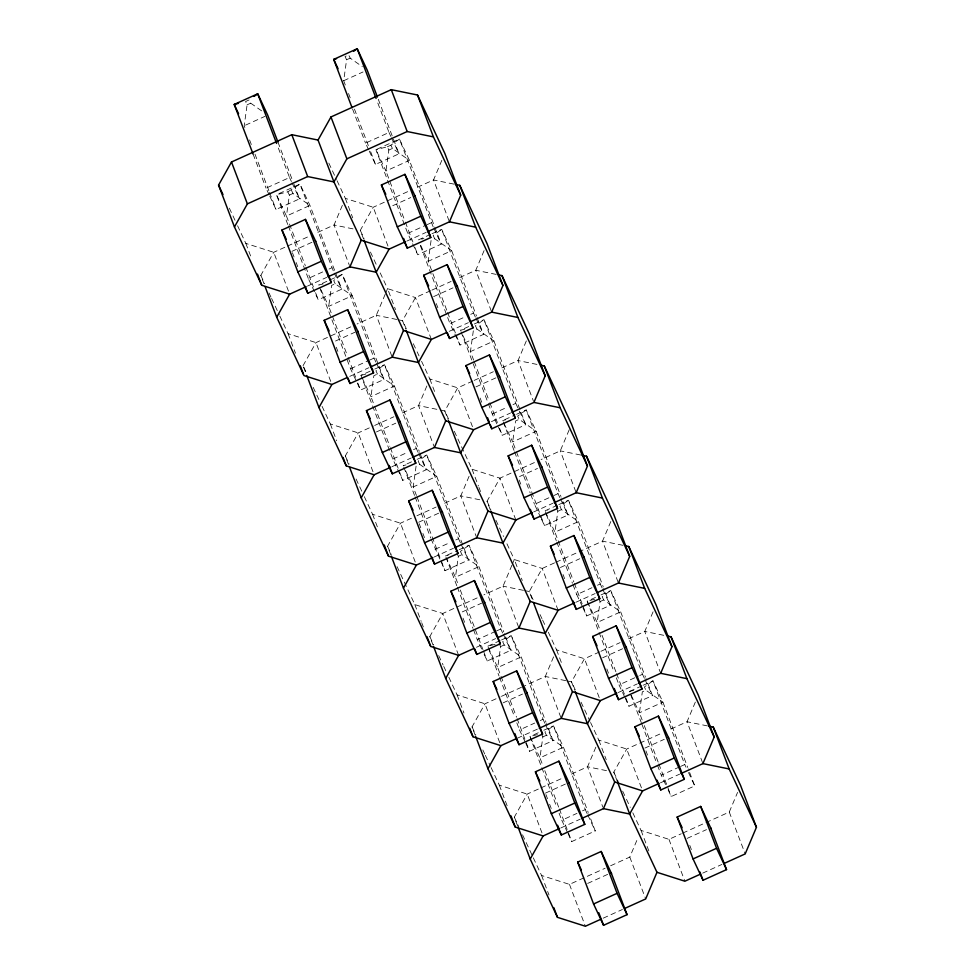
<?xml version="1.0" encoding="UTF-8"?>
<svg xmlns="http://www.w3.org/2000/svg" width="975" height="975" viewBox="0 0 975 975"><rect width="100%" height="100%" fill="white"/><g stroke="black" fill="none" stroke-linecap="round" stroke-linejoin="round"><path stroke-width="0.73" stroke-dasharray="4.88 3.66" d="M261.629 110.857L250.709 103.179L249.186 99.901L245.578 101.534L247.102 104.812L244.201 125.763L245.286 128.602M287.796 224.53L276.473 194.732L287.832 191.831L289.356 195.11L286.455 216.06L305.321 265.724M345.296 84.971L343.688 80.718L346.588 59.767L345.065 56.501L348.66 54.868L350.196 58.134L362.334 66.666M433.132 226.773L399.457 139.047L390.914 145.165L392.438 148.432L409.439 160.375L385.929 171.015L375.948 149.687L399.457 139.047L409.439 160.375L441.236 244.103L417.739 254.743L407.757 233.415L375.948 149.687L387.307 146.798L388.842 150.065L385.929 171.015L404.796 220.691M456.824 553.02L458.347 556.298L455.447 577.249L458.14 584.342M499.078 643.317L500.602 646.596L497.701 667.546L516.567 717.21M556.311 507.987L557.834 511.253L554.933 532.204L557.627 539.297M541.32 733.614L542.856 736.893L539.943 757.843L542.636 764.936M598.553 598.284L600.088 601.551L597.175 622.501L599.881 629.594M342.347 205.372L334.047 224.993L314.852 233.683M385.198 294.267L376.301 315.291L357.106 323.98M385.783 292.866L387.562 288.649L379.324 271.026M441.833 160.327L433.534 179.961L414.338 188.65M426.855 385.966L418.543 405.588L399.36 414.278M484.087 250.624L475.788 270.258L456.592 278.947M469.097 476.263L460.797 495.885L441.602 504.575M526.329 340.921L518.03 360.555L498.834 369.245M511.936 565.159L503.051 586.182L483.856 594.872M512.533 563.757L514.312 559.54L506.062 541.917M569.181 429.817L560.284 450.852L541.088 459.542M553.593 656.858L545.293 676.479L524.733 685.791M610.825 521.515L602.526 541.149L579.223 551.692M595.847 747.155L587.547 766.777L568.352 775.466M653.079 611.812L644.78 631.447L625.584 640.136M610.606 865.763L629.789 857.074L638.101 837.452M695.333 702.11L687.034 721.744L667.838 730.433M705.973 822.583L729.276 812.041L737.575 792.407M263.981 283.762L260.8 275.389L273.731 252.306L286.065 246.724M363.468 238.729L360.287 230.356L373.218 207.261L408.854 191.124M303.054 365.686L315.985 342.603L351.622 326.467M348.477 464.356L345.296 455.983L358.227 432.9L373.315 426.075M390.731 554.653L387.55 546.28L400.481 523.197L411.45 518.237M490.218 509.62L487.037 501.247L499.968 478.152L535.604 462.016M432.985 644.95L429.804 636.578L442.735 613.494L478.372 597.358M475.227 735.247L472.046 726.875L484.977 703.792L500.053 696.967M517.481 825.545L514.3 817.172L527.231 794.089L539.565 788.507M617.492 781.901L613.787 772.139L626.706 749.044L662.354 732.908M287.832 191.831L299.971 184.092L309.952 205.42L341.762 289.148L318.252 299.788L315.132 293.122M247.102 104.812L250.709 103.179M346.588 59.767L350.196 58.134M245.578 125.129L264.932 116.366M343.688 80.718L363.041 71.955M269.149 194.817L266.029 188.163L289.526 177.523L277.132 144.873M368.623 149.784L365.515 143.118L389.013 132.478L376.606 99.84M387.307 146.798L390.914 145.165M289.356 195.11L292.963 193.477L309.952 205.42L286.455 216.06L276.473 194.732L299.971 184.092L333.645 271.818M388.842 150.065L392.438 148.432M269.77 196.158L276.01 209.491L299.508 198.851L293.036 181.813M369.257 151.113L375.485 164.446L398.994 153.806L377.971 98.463M287.442 246.102L309.38 236.169M291.915 251.355L312.646 241.958M392.779 205.688L410.743 197.547M314.511 291.781L308.271 278.46L323.481 271.574M329.014 269.063L331.78 267.82M407.757 233.415L425.734 225.274M427.111 224.652L431.255 222.775M307.454 286.102L326.649 277.412M406.941 241.057L426.136 232.367M430.645 234.353L418.202 239.984L423.881 238.534M432.023 233.72L441.699 229.344L451.681 250.673L476.482 315.949M319.8 287.857L350.525 368.757L360.506 390.085L384.004 379.446L352.194 295.717L335.205 283.774L331.61 285.407L328.697 306.357L331.939 314.864M420.7 245.322L428.183 261.312L451.681 250.673L434.692 238.729L431.084 240.362L428.183 261.312L447.05 310.988M430.548 290.733L415.46 297.558L402.541 320.653L405.722 329.026M431.913 290.111L451.108 281.422M335.546 341.018L354.888 332.256M433.643 296.607L452.997 287.844M350.525 368.757L368.501 360.616M369.878 359.994L374.022 358.117L342.225 274.389L318.715 285.029L324.395 283.579M477.019 317.375L483.49 334.401L459.993 345.04L450.011 323.712L465.209 316.826M470.742 314.328L473.509 313.072L441.699 229.344L433.168 235.462L434.692 238.729M349.708 376.399L368.891 367.709M449.195 331.354L468.378 322.664M419.786 452.705L426.258 469.743L402.76 480.383L392.779 459.054L360.969 375.326L373.413 369.683M374.79 369.062L384.467 364.687L394.448 386.015L419.25 451.291M468.743 326.528L460.456 330.281L466.135 328.831M474.277 324.017L483.953 319.642L493.935 340.97L525.732 424.698L502.235 435.337L492.253 414.009L472.314 361.506M362.212 377.983L370.951 396.654L394.448 386.015L377.459 374.071L373.852 375.704L370.951 396.654L389.817 446.318M462.942 335.619L470.438 351.609L493.935 340.97L476.946 329.026L473.338 330.659L470.438 351.609L473.667 360.128M374.68 425.453L393.876 416.764M472.79 381.03L457.714 387.855L444.783 410.95L447.964 419.323M474.167 380.408L493.362 371.719M376.411 431.949L395.765 423.187M475.885 386.904L496.628 377.52M392.779 459.054L407.977 452.168M413.51 449.658L416.276 448.415L384.467 364.687L375.923 370.805L377.459 374.071M492.253 414.009L507.463 407.123M512.996 404.625L515.763 403.37L483.953 319.642L475.41 325.76L476.946 329.026M391.95 466.696L411.145 458.006M491.437 421.651L510.632 412.961M411.511 461.857L403.223 465.623L406.051 464.892M417.044 459.359L426.721 454.984L436.702 476.312L468.5 560.04L445.002 570.68L431.255 539.407M514.02 450.377L502.698 420.578L515.141 414.948M516.531 414.314L526.195 409.939L536.177 431.267L560.978 496.543M405.71 470.949L413.193 486.952L436.702 476.312L419.713 464.368L416.106 466.001L413.193 486.952L416.435 495.458M503.953 423.247L512.679 441.907L536.177 431.267L519.188 419.323L515.592 420.956L512.679 441.907L515.921 450.426M416.934 515.751L436.117 507.061M418.653 522.247L439.396 512.85M519.517 476.58L537.493 468.439M435.021 549.352L450.231 542.466M455.764 539.955L458.518 538.712L426.721 454.984L418.178 461.102L419.713 464.368M540.747 517.64L534.507 504.307L552.472 496.165M553.861 495.544L558.005 493.667L526.195 409.939L517.664 416.057L519.188 419.323M434.204 556.993L453.399 548.303M533.691 511.948L552.874 503.258M456.788 585.719L445.465 555.921L457.909 550.278M459.286 549.656L468.963 545.281L478.944 566.609L503.746 631.885M557.395 505.245L544.952 510.876L556.274 540.674M558.773 504.611L568.449 500.236L578.431 521.564L603.232 586.84M458.347 556.298L461.955 554.665L478.944 566.609L455.447 577.249L446.721 558.577M557.834 511.253L561.442 509.62L578.431 521.564L554.933 532.204L544.952 510.876L547.792 510.157M541.369 518.968L544.489 525.635L567.986 514.995L561.515 497.969M554.556 562.867L542.21 568.449L529.279 591.545L532.996 601.307M555.921 562.246L577.858 552.313M462.284 611.91L481.638 603.147M560.393 567.499L579.747 558.736M481.638 648.972L477.275 639.649L495.239 631.507M496.628 630.886L500.772 629.009L468.963 545.281L460.432 551.399L461.955 554.665M582.367 606.596L576.761 594.604L591.959 587.718M597.492 585.219L600.259 583.964L568.449 500.236L559.906 506.354L561.442 509.62M476.458 647.29L495.641 638.601M575.933 602.245L595.128 593.556M500.163 640.575L487.719 646.218L499.042 676.016M501.54 639.953L511.217 635.578L521.198 656.906L545.988 722.182M595.493 597.419L587.194 601.173L598.516 630.971M601.027 594.908L610.703 590.533L620.685 611.861L645.474 677.138M500.602 646.596L504.209 644.963L521.198 656.906L497.701 667.546L487.719 646.218L497.652 643.683M600.088 601.551L603.683 599.918L620.685 611.861L597.175 622.501L587.194 601.173L597.139 598.638M484.136 654.31L487.256 660.977L510.754 650.337L504.282 633.299M582.989 607.937L586.731 615.932L610.24 605.292L603.769 588.266M501.43 696.345L523.368 686.412M599.54 651.922L584.464 658.747L571.533 681.842L574.714 690.215M600.917 651.3L620.1 642.61M503.161 702.841L522.503 694.078M602.635 657.796L623.378 648.412M525.135 741.938L519.517 729.946L534.727 723.06M540.26 720.549L543.026 719.306L511.217 635.578L502.673 641.696L504.209 644.963M624.622 696.893L619.003 684.901L638.357 676.138M639.734 675.517L642.501 674.261L610.703 590.533L602.16 596.651L603.683 599.918M517.335 738.209L537.895 728.898M618.187 692.543L637.382 683.853M538.261 732.761L529.961 736.515L541.283 766.313M543.794 730.251L553.471 725.875L563.44 747.203L588.242 812.48M641.891 685.839L629.448 691.47L641.306 722.694M643.268 685.206L652.945 680.83L662.927 702.158L687.728 767.435M542.856 736.893L546.451 735.26L563.44 747.203L539.943 757.843L529.961 736.515L539.906 733.98M633.701 690.385L629.448 691.47L639.429 712.798L662.927 702.158L645.938 690.215L642.33 691.848L639.429 712.798L642.123 719.891M525.757 743.267L529.498 751.274L553.008 740.634L546.536 723.596M625.243 698.234L628.985 706.229L652.482 695.589L646.011 678.563M540.942 787.885L562.867 777.953M545.403 793.138L566.134 783.742M644.889 748.093L664.243 739.33M567.389 832.236L561.771 820.243L576.981 813.357M582.502 810.847L585.268 809.603L553.471 725.875L544.928 731.993L546.451 735.26M665.62 784.534L661.257 775.198L679.222 767.057M680.611 766.435L684.755 764.558L652.945 680.83L644.402 686.948L645.938 690.215M560.954 827.885L580.137 819.195M660.441 782.84L679.624 774.15M568.011 833.564L571.752 841.571L595.25 830.932L588.778 813.893M668.119 789.86L671.239 796.526L694.736 785.887L688.265 768.861M533.325 857.854L541.576 875.477L569.473 884.386L605.122 868.25M632.812 812.809L641.062 830.432L668.96 839.341L681.293 833.759M682.671 833.138L704.596 823.205M587.657 883.435L608.388 874.039M687.131 838.39L706.485 829.628M603.196 918.182L622.391 909.492M702.682 873.137L721.878 864.447M360.969 375.326L366.649 373.876M502.698 420.578L505.538 419.859M445.465 555.921L448.305 555.189M453.936 184.117L433.534 179.961L449.438 221.825M352.999 228.869L334.047 224.993L349.428 265.468M496.19 274.414L475.788 270.258L491.68 312.122M396.703 319.459L376.301 315.291L392.206 357.155M398.166 319.751L402.541 320.653L406.343 328.782M536.981 364.418L518.03 360.555L533.398 401.018M580.686 455.008L560.284 450.852L576.188 492.716M479.749 499.761L460.797 495.885L476.166 536.36M622.94 545.305L602.526 541.149L618.43 583.013M523.453 590.35L503.051 586.182L518.944 628.046M524.916 590.643L529.279 591.545L533.727 601.027M663.731 635.31L644.78 631.447L660.148 671.909M565.707 680.648L545.293 676.479L561.198 718.343M567.158 680.94L571.533 681.842L575.969 691.324M707.436 725.9L687.034 721.744L702.926 763.608M606.499 770.652L587.547 766.777L602.916 807.251M337.07 180.728L345.321 198.352L373.218 207.261L389.122 249.125M237.583 225.773L245.834 243.397L273.731 252.306L289.636 294.17M279.837 316.071L288.088 333.694L315.985 342.603L331.89 384.467M421.566 361.323L429.817 378.946L457.714 387.855L473.618 429.719M322.079 406.368L330.33 423.991L358.227 432.9L374.132 474.764M454.301 431.279L472.058 469.243L499.968 478.152L515.86 520.016M364.333 496.665L372.584 514.288L400.481 523.197L416.386 565.061M397.069 566.621L414.826 604.585L442.735 613.494L458.628 655.358M548.316 632.214L556.567 649.838L584.464 658.747L600.368 700.611M448.829 677.259L457.08 694.882L484.977 703.792L500.882 745.656M590.57 722.512L598.808 740.135L626.706 749.044L642.61 790.908M491.083 767.557L499.322 785.18L527.231 794.089L543.136 835.953M389.013 132.478L390.878 136.476M391.499 137.816L398.994 153.806M433.753 228.113L441.236 244.103M473.509 313.072L475.373 317.07M476.007 318.411L483.49 334.401M515.763 403.37L525.732 424.698M558.005 493.667L559.882 497.664M560.503 499.005L567.986 514.995M600.259 583.964L602.123 587.962M602.745 589.302L610.24 605.292M642.501 674.261L644.378 678.259M644.999 679.599L652.482 695.589M684.755 764.558L685.998 767.227M688.496 772.553L694.736 785.887M328.819 163.105L336.436 179.376M360.287 230.356L364.089 238.485M370.439 252.05L376.777 265.602M413.315 343.7L416.496 350.476M417.129 351.829L419.031 355.899M448.585 419.079L444.783 410.95L418.543 405.588L434.448 447.452M487.037 501.247L490.839 509.377M495.909 520.223L503.527 536.494M540.065 614.591L541.966 618.662M542.6 620.015L545.781 626.791M581.051 702.171L589.924 721.159M613.787 772.139L618.223 781.621M622.659 791.115L625.84 797.891M626.474 799.256L630.277 807.385M289.526 177.523L291.403 181.521M292.025 182.849L299.508 198.851M334.267 273.146L341.762 289.148M374.022 358.117L375.899 362.115M376.521 363.443L384.004 379.446M416.276 448.415L418.141 452.412M418.775 453.741L426.258 469.743M458.518 538.712L460.395 542.709M461.017 544.038L468.5 560.04M500.772 629.009L502.649 633.007M503.271 634.335L510.754 650.337M543.026 719.306L544.891 723.304M545.513 724.632L553.008 740.634M585.268 809.603L587.145 813.601M587.767 814.929L595.25 830.932M291.428 190.21L292.963 193.477M335.205 283.774L333.682 280.507L342.225 274.389L352.194 295.717L328.697 306.357L319.971 287.686M229.344 208.138L235.048 220.35M260.8 275.389L264.615 283.53M269.051 293.012L270.952 297.082M271.586 298.435L279.203 314.706M303.688 367.039L306.857 373.827M313.207 387.38L319.544 400.944M345.296 455.983L349.111 464.124M356.082 479.03L361.798 491.242M387.55 546.28L391.353 554.422M429.804 636.578L433.607 644.719M438.677 655.566L443.125 665.06M443.759 666.412L446.294 671.836M472.046 726.875L475.861 735.016M482.832 749.933L484.733 753.992M485.367 755.357L490.449 766.204M514.3 817.172L518.737 826.666M522.551 834.807L532.691 856.501M729.276 812.041L745.18 853.905M644.28 725.571L658.296 762.474M658.832 763.888L671.239 796.526M689.788 845.374L691.372 849.554M641.842 724.108L656.943 763.839M657.479 765.265L661.257 775.198M602.026 635.273L616.042 672.177M616.59 673.591L628.985 706.229M645.95 750.884L647.534 755.077M599.064 632.397L614.153 672.128M616.31 677.808L619.003 684.901M558.163 540.723L573.8 581.88M574.336 583.294L582.428 604.585M582.965 605.999L586.731 615.932M606.877 668.96L608.473 673.152M556.81 542.1L572.447 583.245M572.983 584.671L576.761 594.604M668.96 839.341L684.864 881.205M516.457 451.839L540.174 514.288M540.711 515.702L544.489 525.635M563.038 574.482L564.635 578.663M514.556 451.803L530.193 492.948M530.729 494.374L534.507 504.307M474.203 361.542L489.304 401.286M489.84 402.699L497.384 422.565M499.541 428.244L502.235 435.337M519.2 479.992L520.796 484.185M460.992 331.695L471.778 360.08M447.586 312.402L455.678 333.694M456.215 335.107L459.993 345.04M480.127 398.068L481.723 402.261M420.359 245.663L450.011 323.712M558.114 610.313L542.21 568.449L514.312 559.54L522.259 580.478M641.062 830.432L649.009 851.37M405.344 222.105L412.888 241.971M415.045 247.65L417.739 254.743M436.288 303.591L437.885 307.771M598.808 740.135L606.231 759.671M348.538 93.49L350.159 97.744M354.461 109.102L368.477 145.994M370.634 151.673L375.485 164.446M352.572 109.054L365.515 143.118M556.567 649.838L562.392 665.194M629.789 857.074L645.694 898.938M431.364 339.422L415.46 297.558L387.562 288.649L395.521 309.587M472.058 469.243L478.42 485.989M478.957 487.39L480.541 491.571M429.817 378.946L435.642 394.302M345.321 198.352L352.743 217.888M544.793 770.616L558.809 807.507M559.357 808.933L571.752 841.571M541.82 767.727L556.92 807.471M559.077 813.138L561.771 820.243M517.103 718.636L529.498 751.274M545.939 794.527L547.523 798.72M549.644 804.302L551.241 808.482M499.578 677.43L514.666 717.173M516.823 722.841L519.517 729.946M460.298 590.021L482.942 649.618M483.478 651.044L487.256 660.977M457.324 587.133L472.96 628.29M473.497 629.716L477.275 639.649M569.473 884.386L585.378 926.25M416.971 496.884L440.688 559.321M441.224 560.747L445.002 570.68M463.028 618.126L464.612 622.306M403.76 467.037L414.533 495.422M415.082 496.836L430.706 537.993M277.948 142.082L292.5 180.399M390.353 447.744L402.76 480.383M419.189 523.636L420.773 527.828M422.894 533.41L424.491 537.591M332.475 316.29L347.563 356.021M348.112 357.447L355.656 377.313M357.813 382.992L360.506 390.085M541.576 875.477L548.998 895.013M305.858 267.15L313.402 287.016M315.559 292.695L318.252 299.788M336.278 347.234L337.874 351.414M288.332 225.944L308.271 278.46M499.322 785.18L507.28 806.118M249.588 139.949L251.745 145.628M254.987 154.148L269.002 191.039M269.539 192.453L276.01 209.491M292.439 252.744L294.036 256.937M296.144 262.519L297.741 266.699M253.086 154.099L266.029 188.163M457.08 694.882L463.966 713.03M414.826 604.585L421.188 621.331M421.724 622.732L423.308 626.913M372.584 514.288L377.349 526.841M330.33 423.991L336.692 440.737M303.578 367.087L306.235 374.059M288.088 333.694L295.498 353.23M245.834 243.397L251.66 258.741"/><path stroke-width="1.46" d="M328.014 276.79L349.952 266.858L361.213 240.216L333.938 181.923L318.033 140.059L330.964 116.963L391.28 89.663L417.519 95.014L444.795 153.319L460.7 195.183L449.438 221.825L427.501 231.757M371.633 366.466L392.206 357.155L403.467 330.513L376.192 272.22L363.992 240.118M412.523 457.385L434.448 447.452L445.721 420.81L418.433 362.517L406.246 330.415M471.12 321.433L491.68 312.122L502.954 285.48L487.049 243.616L459.773 185.311L455.398 184.421M454.764 547.682L476.702 537.749L487.963 511.107L460.688 452.814L448.5 420.712M511.997 412.352L533.934 402.419L545.196 375.777L529.303 333.913L502.015 275.608L499.102 275.011M498.383 637.358L518.944 628.046L530.217 601.404L502.942 543.112L490.742 511.01M554.251 502.649L576.188 492.716L587.45 466.074L571.545 424.21L544.269 365.905L541.357 365.308M539.26 728.276L561.198 718.343L572.459 691.702L545.183 633.409L533.52 602.708M597.87 592.325L618.43 583.013L629.704 556.372L613.799 514.508L586.511 456.202L582.148 455.313M581.514 818.573L603.452 808.641L614.713 781.999L587.438 723.706L575.238 691.604M638.747 683.243L660.684 673.311L671.946 646.669L656.041 604.805L628.765 546.5L625.852 545.903M617.492 781.901L629.679 814.003L656.967 872.296L645.694 898.938L625.133 908.249M681.001 773.541L702.926 763.608L714.2 736.966L698.295 695.102L671.019 636.797L668.094 636.2M708.886 726.204L713.261 727.094L740.549 785.399L756.442 827.263L745.18 853.905L724.62 863.216M306.089 286.723L289.636 294.17L261.739 285.261L234.451 226.956L218.558 185.092L231.489 162.008L291.805 134.696L318.033 140.059M234.451 226.956L247.382 203.873L307.698 176.56L333.938 181.923L346.868 158.827L407.184 131.528L433.424 136.878L460.7 195.183M346.966 377.642L331.89 384.467L303.981 375.558L276.705 317.253L289.636 294.17M405.563 241.678L389.122 249.125L376.192 272.22L349.952 266.858M390.585 467.317L374.132 474.764L346.235 465.855L318.959 407.55L331.89 384.467M446.452 332.597L431.364 339.422L418.433 362.517L392.206 357.155M432.839 557.615L416.386 565.061L388.489 556.152L361.201 497.847L374.132 474.764M488.694 422.894L473.618 429.719L460.688 452.814L434.448 447.452M473.716 648.533L458.628 655.358L430.731 646.449L403.455 588.144L416.386 565.061M532.313 512.57L515.86 520.016L502.942 543.112L476.702 537.749M515.958 738.831L500.882 745.656L472.985 736.747L445.697 678.442L458.628 655.358M574.567 602.867L558.114 610.313L545.183 633.409L518.944 628.046M559.577 828.506L543.136 835.953L515.227 827.044L487.951 768.739L500.882 745.656M616.809 693.164L600.368 700.611L587.438 723.706L561.198 718.343M600.454 919.425L585.378 926.25L557.481 917.341L530.205 859.036L543.136 835.953M659.063 783.461L642.61 790.908L629.679 814.003L603.452 808.641M254.061 96.415L257.717 93.795L267.698 115.123L277.948 142.082M353.547 51.37L357.203 48.75L367.185 70.078L377.423 97.049M315.413 240.715L331.317 282.579L307.808 293.219L297.826 271.891L281.933 230.027L305.431 219.387L315.754 241.459M414.887 195.67L430.792 237.534L407.294 248.174L397.312 226.846L381.408 184.982L404.918 174.342L415.24 196.414M297.826 271.891L321.336 261.251L305.431 219.387M397.312 226.846L420.81 216.206L404.918 174.342M357.654 331.013L373.559 372.877L350.062 383.516L340.08 362.188L324.175 320.324L347.673 309.684L358.008 331.756M457.141 285.967L473.046 327.832L449.548 338.471L439.567 317.143L423.662 275.279L447.159 264.639L457.494 286.711M340.08 362.188L363.577 351.548L347.673 309.684M439.567 317.143L463.064 306.503L447.159 264.639M399.908 421.31L415.813 463.174L392.316 473.813L382.334 452.485L366.429 410.621L389.927 399.982L400.262 422.053M499.395 376.265L515.288 418.129L491.79 428.768L481.808 407.44L465.916 365.576L489.413 354.937L499.736 377.008M382.334 452.485L405.832 441.846L389.927 399.982M481.808 407.44L505.318 396.801L489.413 354.937M442.163 511.607L458.055 553.471L434.558 564.111L424.576 542.783L408.671 500.918L432.181 490.279L442.504 512.35M541.637 466.562L557.542 508.426L534.044 519.066L524.062 497.737L508.158 455.873L531.655 445.234L541.99 467.305M424.576 542.783L448.073 532.143L432.181 490.279M524.062 497.737L547.56 487.098L531.655 445.234M484.404 601.904L500.309 643.768L476.812 654.408L466.83 633.08L450.925 591.216L474.423 580.576L484.758 602.648M583.891 556.859L599.796 598.723L576.286 609.363L566.317 588.035L550.412 546.171L573.909 535.531L584.244 557.602M466.83 633.08L490.327 622.44L474.423 580.576M566.317 588.035L589.814 577.395L573.909 535.531M526.658 692.201L542.563 734.065L519.053 744.705L509.072 723.377L493.179 681.513L516.677 670.873L527 692.945M626.133 647.156L642.037 689.02L618.54 699.66L608.558 678.332L592.654 636.468L616.163 625.828L626.486 647.9M509.072 723.377L532.582 712.737L516.677 670.873M608.558 678.332L632.056 667.692L616.163 625.828M568.9 782.498L584.805 824.362L561.308 835.002L551.326 813.674L535.421 771.81L558.919 761.17L569.254 783.242M668.387 737.453L684.292 779.318L660.794 789.957L650.812 768.629L634.908 726.765L658.405 716.125L668.74 738.197M551.326 813.674L574.823 803.034L558.919 761.17M650.812 768.629L674.31 757.989L658.405 716.125M611.154 872.796L627.059 914.66L603.562 925.299L593.58 903.971L577.675 862.107L601.173 851.467L611.508 873.539M710.641 827.751L726.533 869.615L703.036 880.254L693.054 858.926L677.162 817.062L700.659 806.422L710.982 828.494M593.58 903.971L617.077 893.332L601.173 851.467M693.054 858.926L716.564 848.287L700.659 806.422M699.94 874.38L684.864 881.205L656.967 872.296M336.546 58.671L333.706 59.39L352.036 107.64M238.485 103.35L234.219 104.435L253.086 154.099M449.438 221.825L475.678 227.175L502.954 285.48M491.68 312.122L517.92 317.472L545.196 375.777M533.934 402.419L560.174 407.769L587.45 466.074M576.188 492.716L602.416 498.067L629.704 556.372M618.43 583.013L644.67 588.364L671.946 646.669M660.684 673.311L686.912 678.661L714.2 736.966M702.926 763.608L729.166 768.958L756.442 827.263M361.213 240.216L389.122 249.125M403.467 330.513L431.364 339.422M445.721 420.81L473.618 429.719M487.963 511.107L515.86 520.016M530.217 601.404L558.114 610.313M572.459 691.702L600.368 700.611M614.713 781.999L642.61 790.908M420.81 216.206L430.792 237.534M463.064 306.503L473.046 327.832M505.318 396.801L515.288 418.129M547.56 487.098L557.542 508.426M589.814 577.395L599.796 598.723M632.056 667.692L642.037 689.02M674.31 757.989L684.292 779.318M716.564 848.287L726.533 869.615M338.069 68.725L333.706 59.39L357.203 48.75L376.07 98.414M381.408 184.982L385.783 194.317M423.662 275.279L428.647 285.943M465.916 365.576L469.658 373.571M508.158 455.873L512.521 465.209M550.412 546.171L554.153 554.166M592.654 636.468L597.029 645.803M634.908 726.765L639.271 736.101M677.162 817.062L682.147 827.726M321.336 261.251L331.317 282.579M363.577 351.548L373.559 372.877M405.832 441.846L415.813 463.174M448.073 532.143L458.055 553.471M490.327 622.44L500.309 643.768M532.582 712.737L542.563 734.065M574.823 803.034L584.805 824.362M617.077 893.332L627.059 914.66M238.582 113.758L234.219 104.435L257.717 93.795L276.583 143.459M281.933 230.027L286.297 239.35M324.175 320.324L329.172 330.988M366.429 410.621L370.171 418.616M408.671 500.918L413.047 510.242M450.925 591.216L455.91 601.88M493.179 681.513L496.921 689.508M535.421 771.81L539.797 781.133M577.675 862.107L581.417 870.102M218.558 185.092L222.995 194.586M713.261 727.094L729.166 768.958M671.019 636.797L686.912 678.661M628.765 546.5L644.67 588.364M586.511 456.202L602.416 498.067M544.269 365.905L560.174 407.769M502.015 275.608L517.92 317.472M459.773 185.311L475.678 227.175M417.519 95.014L433.424 136.878M699.855 871.882L703.036 880.254M657.077 780.195L660.794 789.957M391.28 89.663L407.184 131.528M614.299 688.496L618.54 699.66M573.117 600.99L576.286 609.363M530.327 509.303L534.044 519.066M487.549 417.605L489.145 421.797M490.206 424.588L491.79 428.768M447.428 332.889L449.548 338.471M403.589 238.412L407.294 248.174M330.964 116.963L346.868 158.827M598.784 912.734L603.562 925.299M557.602 825.228L561.308 835.002M291.805 134.696L307.698 176.56M514.812 733.541L519.053 744.705M474.691 648.826L476.812 654.408M431.913 557.127L434.558 564.111M389.135 465.441L392.316 473.813M553.763 907.579L557.481 917.341M347.941 377.934L350.062 383.516M518.005 826.946L530.205 859.036M510.985 815.88L515.227 827.044M305.163 286.236L307.808 293.219M475.763 736.649L487.951 768.739M469.804 728.374L472.985 736.747M433.509 646.352L445.697 678.442M427.026 636.675L430.731 646.449M391.255 556.055L403.455 588.144M384.247 544.988L388.489 556.152M349.538 467.147L361.201 497.847M231.489 162.008L247.382 203.873M343.054 457.482L346.235 465.855M306.759 375.46L318.959 407.55M300.276 365.783L303.457 374.156M265.042 286.553L276.705 317.253M257.498 274.097L261.739 285.261"/></g></svg>
